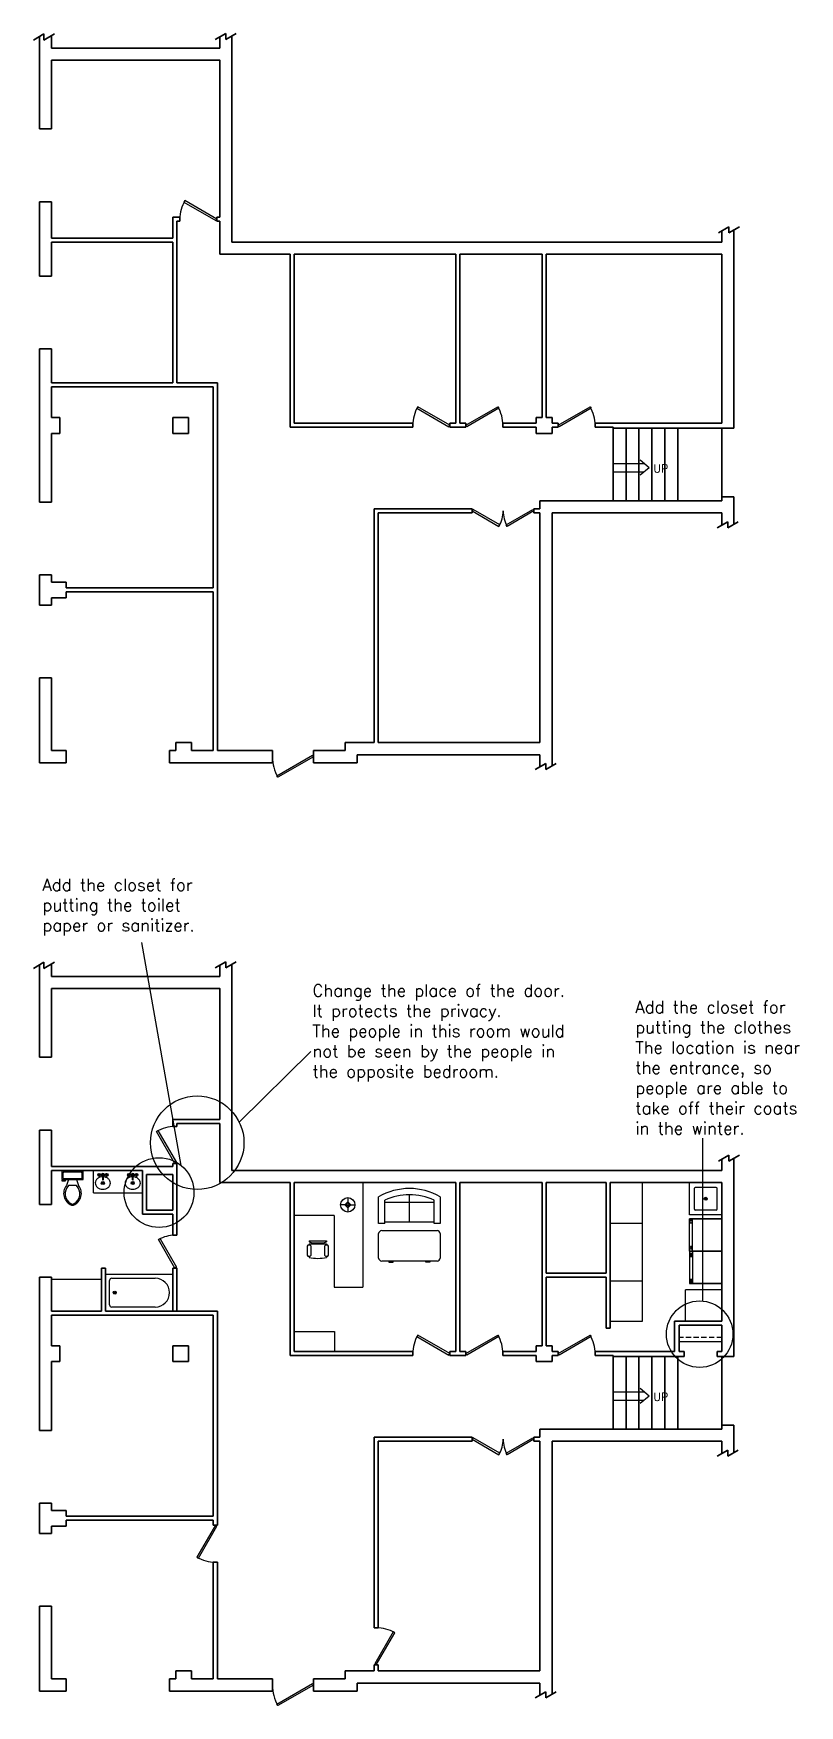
# Model space of a CAD drawing. Header units: millimetres. Extents: x -13274 to 77127, y -114744 to 1151.
# Drawn here: x -13274 to 5677, y -40217 to 1151 of the extents above; entities that cross this region are included whole.
import ezdxf

# ---------------------------------------------------------------- set-up
doc = ezdxf.new("R2010")
doc.units = ezdxf.units.MM
doc.header["$LTSCALE"] = 5
doc.linetypes.add('DASHEDX2', pattern=[38.1, 25.4, -12.7])
for name, color, linetype in [('Bathtub', 4, 'Continuous'), ('CLoset', 1, 'Continuous'), ('Closet Hidden', 1, 'DASHEDX2'), ('Door', 1, 'Continuous'), ('Office', 4, 'Continuous'), ('Sink', 4, 'Continuous'), ('Storage', 1, 'Continuous'), ('text', 1, 'Continuous'), ('Toilet', 4, 'Continuous'), ('Washing Machine', 4, 'Continuous')]:
    doc.layers.add(name, color=color, linetype=linetype)
doc.layers.add('Wall', color=7, linetype='Continuous', lineweight=35)
doc.styles.add('Roman', font='romans')

# ---------------------------------------------------------------- blocks, each defined once
blk = doc.blocks.new('Faucet - Bathroom top')
for p, q in [((-4.107, 0.125), (-4.375, 0.125)), ((-3.75, 0.4788), (-3.75, 0.75)), ((-3.5, 0.482), (-3.5, 0.75)), ((-3.1461, 0.125), (-2.875, 0.125)), ((3.143, 0.125), (2.875, 0.125)), ((3.5, 0.4788), (3.5, 0.75)), ((3.75, 0.482), (3.75, 0.75)), ((4.1039, 0.125), (4.375, 0.125)), ((-4.1039, -0.125), (-4.375, -0.125)), ((-3.75, -0.4821), (-3.75, -0.75)), ((-3.5, -0.4789), (-3.5, -0.75)), ((-3.143, -0.125), (-2.875, -0.125)), ((-0.5, -0.8639), (-0.5, -4.5)), ((0.5, -4.5), (0.5, -0.8631)), ((3.1461, -0.125), (2.875, -0.125)), ((3.5, -0.4821), (3.5, -0.75)), ((3.75, -0.4789), (3.75, -0.75)), ((4.107, -0.125), (4.375, -0.125))]:
    blk.add_line(p, q)
for centre, radius in [((-3.625, 0), 1.375), ((-4.625, 0), 0.2795), ((-3.625, 0), 0.5), ((-3.625, 1), 0.2795), ((-2.625, 0), 0.2795), ((0, 0), 0.5), ((3.625, 0), 1.375), ((2.625, 0), 0.2795), ((3.625, 0), 0.5), ((3.625, 1), 0.2795), ((4.625, 0), 0.2795), ((-3.625, -1), 0.2795), ((3.625, -1), 0.2795)]:
    blk.add_circle(centre, radius)
for centre, radius, start, end in [((-3.625, 0), 1, 105.2407, 164.2093), ((-3.625, 0), 1, 16.44125, 74.07887), ((0, 0), 1.5, 289.6514, 250.3603), ((0, 0), 1, 300.3431, 239.7554), ((3.625, 0), 1, 106.12, 164.0884), ((3.625, 0), 1, 16.23422, 73.90469), ((-3.625, 0), 1, 196.2342, 253.9047), ((-3.625, 0), 1, 286.12, 344.0884), ((0, -4.5), 0.5, 180, 0), ((3.625, 0), 1, 196.4413, 254.0789), ((3.625, 0), 1, 285.2407, 344.2093)]:
    blk.add_arc(centre, radius, start, end)
blk = doc.blocks.new('Desk - 30 x 60 in.')
at = {"linetype": 'Continuous'}
for p, q in [((-26.999995, 0), (26.999995, 0)), ((-29.999995, -27), (-29.999995, -3)), ((29.999995, -3), (29.999995, -27)), ((26.999995, -30), (-26.999995, -30)), ((-20.000005, -30), (-20.000005, -31)), ((-20.000005, -31), (-16.000005, -31)), ((-16.000005, -31), (-16.000005, -30)), ((15.999995, -31), (15.999995, -30)), ((19.999995, -31), (15.999995, -31)), ((19.999995, -30), (19.999995, -31))]:
    blk.add_line(p, q, dxfattribs=at)
for centre, start, end in [((-26.499995, -3.5), 98.1301, 171.8699), ((26.499995, -3.5), 8.130102, 81.8699), ((-26.499995, -26.5), 188.1301, 261.8699), ((26.499995, -26.5), 278.1301, 351.8699)]:
    blk.add_arc(centre, 3.535534, start, end, dxfattribs=at)
blk = doc.blocks.new('Sofa - Roundback Loveseat 5 ft.')
at = {"linetype": 'Continuous'}
for p, q in [((-24, -33.99998), (-24, -11.46958)), ((-23.9998, -13.38178), (23.99986, -13.38178)), ((0, -32.44198), (0, -5.99998)), ((24.00004, -33.99998), (24.00004, -11.46958)), ((-24, -32.44198), (24.00004, -32.44198))]:
    blk.add_line(p, q, dxfattribs=at)
for points in [[(-24, -33.99998), (-30, -33.99998), (-30, -7.99998)], [(30.00004, -7.99998), (30.00004, -33.99998), (24.00004, -33.99998)]]:
    blk.add_lwpolyline(points, dxfattribs=at)
for centre, radius, start, end in [((0, -60.24998), 60.24998, 60.13715, 119.8628), ((0, -61.38438), 55.38444, 64.32083, 115.6792)]:
    blk.add_arc(centre, radius, start, end, dxfattribs=at)
blk = doc.blocks.new('Chair - Desk')
at = {"linetype": 'Continuous'}
for p, q in [((-8.5, 0), (-8.5, -1)), ((-8.5, 0), (8.5, 0)), ((8.5, 0), (8.5, -1)), ((-10.5, -5), (-10.5, -14)), ((-8.5, -3), (-8.5, -4)), ((-8.5, -3), (8.5, -3)), ((-8.5, -15), (-8.5, -16)), ((-6.5, -14), (-6.5, -5)), ((-2, -3), (-2, -1.9355)), ((2, -1.9576), (2, -3)), ((6.5, -5), (6.5, -14)), ((8.5, -3), (8.5, -4)), ((8.5, -15), (8.5, -16)), ((10.5, -14), (10.5, -5))]:
    blk.add_line(p, q, dxfattribs=at)
for centre, radius, start, end in [((-8.5, -6.5), 2.5, 36.8699, 143.1301), ((-8.5, -12.5), 2.5, 216.8699, 323.1301), ((0, 34.625), 36.625, 256.5803, 283.4197), ((0, 19.625), 36.625, 256.5803, 283.4197), ((8.5, -6.5), 2.5, 36.8699, 143.1301), ((8.5, -12.5), 2.5, 216.8699, 323.1301)]:
    blk.add_arc(centre, radius, start, end, dxfattribs=at)
blk = doc.blocks.new('Lamp - Table')
at = {"linetype": 'Continuous'}
for p, q in [((-1, 0), (-7, 0)), ((0, 3), (-3, 0)), ((-3, 0), (0, -3)), ((0, 7), (0, 1)), ((3, 0), (0, 3)), ((0, -3), (3, 0)), ((1, 0), (7, 0)), ((0, -1), (0, -7))]:
    blk.add_line(p, q, dxfattribs=at)
for radius in [7, 1]:
    blk.add_circle((0, 0), radius, dxfattribs=at)

msp = doc.modelspace()

# ---------------------------------------------------------------- linework, layer by layer
for p, q in [((1065.16, -9492.336), (1835.906, -9492.336)), ((1960.48, -9592.336), (1731.372, -9408.423)), ((1065.16, -9692.336), (1835.906, -9692.336)), ((1960.48, -9592.336), (1731.372, -9776.248)), ((1065.16, -32459.075), (1835.906, -32459.075)), ((1065.16, -32659.075), (1835.906, -32659.075)), ((1960.48, -32559.075), (1731.372, -32375.162)), ((1960.48, -32559.075), (1731.372, -32742.988))]:
    msp.add_line(p, q)
for centre, start, end in [((-12308.139, -27707.137), 245.7318247, 294.268174), ((-12308.139, -27735.674), 254.8605283, 285.1394708)]:
    msp.add_arc(centre, 101.6, start, end)
at = {"layer": 'Bathtub'}
for p, q in [((-11491.44, -29544.675), (-9824.84, -29544.675)), ((-11288.24, -30001.875), (-11237.44, -30001.875)), ((-11262.84, -29976.475), (-11262.84, -30027.275))]:
    msp.add_line(p, q, dxfattribs=at)
for points in [[(-11389.84, -30306.675), (-11389.84, -29697.075)], [(-11339.04, -29646.275), (-10264.065, -29646.275)], [(-10264.065, -30357.475), (-11339.04, -30357.475)]]:
    msp.add_lwpolyline(points, dxfattribs=at)
for radius in [38.1, 25.4]:
    msp.add_circle((-11262.84, -30001.875), radius, dxfattribs=at)
for centre, radius, start, end in [((-11345.39, -29690.725), 44.901, 81.8699, 188.1301), ((-10264.065, -30001.875), 355.6, 270, 90), ((-11345.39, -30313.025), 44.901, 171.8699, 278.1301)]:
    msp.add_arc(centre, radius, start, end, dxfattribs=at)
at = {"layer": 'CLoset'}
for p, q in [((3283.605, -30210.188), (3283.605, -26180.252)), ((3755.16, -29929.075), (2855.16, -29929.075)), ((2855.16, -30709.075), (2855.16, -29929.075)), ((3755.16, -31215.075), (2702.36, -31215.075))]:
    msp.add_line(p, q, dxfattribs=at)
msp.add_circle((3205.553, -31028.248), 821.775, dxfattribs=at)
at = {"layer": 'Closet Hidden'}
msp.add_line((3755.16, -31113.075), (2702.36, -31113.075), dxfattribs=at)
at = {"layer": 'Door'}
for points in [[(-8737.64, -3442.336), (-9529.533, -2985.136), (-9551.758, -3023.63), (-8759.865, -3480.83)], [(-2974.84, -8542.336), (-3766.733, -8085.136), (-3788.958, -8123.63), (-2997.065, -8580.83)], [(-2574.84, -8542.336), (-1782.946, -8085.136), (-1760.721, -8123.63), (-2552.615, -8580.83)], [(-294.84, -8542.336), (497.054, -8085.136), (519.279, -8123.63), (-272.615, -8580.83)], [(-2418.84, -10662.336), (-1758.928, -11043.336), (-1736.703, -11004.841), (-2396.615, -10623.841)], [(-894.84, -10662.336), (-1554.751, -11043.336), (-1576.976, -11004.841), (-917.065, -10623.841)], [(-6348.84, -16742.336), (-7228.721, -17250.336), (-7250.946, -17211.841), (-6371.065, -16703.841)], [(-9774.84, -26806.275), (-10232.04, -26014.381), (-10193.545, -25992.156), (-9736.345, -26784.05)], [(-9774.84, -29394.675), (-10181.24, -28690.769), (-10142.745, -28668.544), (-9736.345, -29372.45)], [(-2974.84, -31509.075), (-3766.733, -31051.875), (-3788.958, -31090.37), (-2997.065, -31547.57)], [(-2574.84, -31509.075), (-1782.946, -31051.875), (-1760.721, -31090.37), (-2552.615, -31547.57)], [(-294.84, -31509.075), (497.054, -31051.875), (519.279, -31090.37), (-272.615, -31547.57)], [(-2418.84, -33629.075), (-1758.928, -34010.075), (-1736.703, -33971.58), (-2396.615, -33590.58)], [(-894.84, -33629.075), (-1554.751, -34010.075), (-1576.976, -33971.58), (-917.065, -33590.58)], [(-8774.84, -35754.075), (-9232.04, -36545.968), (-9193.545, -36568.193), (-8736.345, -35776.3)], [(-4794.84, -39209.075), (-4337.64, -38417.181), (-4376.134, -38394.956), (-4833.334, -39186.85)], [(-6348.84, -39709.075), (-7228.721, -40217.075), (-7250.946, -40178.58), (-6371.065, -39670.58)]]:
    msp.add_lwpolyline(points, close=True, dxfattribs=at)
for centre, radius, start, end in [((-8737.64, -3442.336), 914.4, 150, 180), ((-2974.84, -8542.336), 914.4, 150, 180), ((-2574.84, -8542.336), 914.4, 0, 30), ((-294.84, -8542.336), 914.4, 0, 30), ((-2418.84, -10662.336), 762, 330, 0), ((-894.84, -10662.336), 762, 180, 210), ((-6348.84, -16742.336), 1016, 180, 210), ((-9774.84, -26806.275), 914.4, 90, 120), ((-9774.84, -29394.675), 812.8, 90, 120), ((-2974.84, -31509.075), 914.4, 150, 180), ((-2574.84, -31509.075), 914.4, 0, 30), ((-294.84, -31509.075), 914.4, 0, 30), ((-2418.84, -33629.075), 762, 330, 0), ((-894.84, -33629.075), 762, 180, 210), ((-8774.84, -35754.075), 914.4, 240, 270), ((-4794.84, -39209.075), 914.4, 60, 90), ((-6348.84, -39709.075), 1016, 180, 210)]:
    msp.add_arc(centre, radius, start, end, dxfattribs=at)
at = {"layer": 'Office'}
for p, q in [((-5124.84, -27279.075), (-5124.84, -29869.075)), ((-5834.84, -28089.075), (-6824.84, -28089.075)), ((-5834.84, -28089.075), (-5834.84, -29869.075)), ((-5834.84, -29869.075), (-5124.84, -29869.075)), ((-6824.84, -30959.075), (-5824.848, -30963.179)), ((-5824.848, -30963.179), (-5824.848, -31459.075))]:
    msp.add_line(p, q, dxfattribs=at)
at = {"layer": 'Sink'}
for p, q in [((-11791.44, -27529.075), (-11791.44, -26979.075)), ((-11532.569, -27289.838), (-11583.369, -27289.838)), ((-11557.969, -27315.238), (-11557.969, -27264.438)), ((-10792.928, -27289.842), (-10843.728, -27289.842)), ((-10818.328, -27315.242), (-10818.328, -27264.442)), ((2955.16, -28079.075), (2955.16, -27279.075)), ((-11791.44, -27529.075), (-10574.84, -27529.075)), ((3075.16, -27939.075), (3075.16, -27419.075)), ((3615.16, -27399.075), (3095.16, -27399.075)), ((3329.76, -27679.075), (3380.56, -27679.075)), ((3355.16, -27653.675), (3355.16, -27704.475)), ((3635.16, -27939.075), (3635.16, -27419.075)), ((3755.16, -28079.075), (2955.16, -28079.075)), ((3615.16, -27959.075), (3095.16, -27959.075))]:
    msp.add_line(p, q, dxfattribs=at)
at = {"layer": 'Sink', "linetype": 'Continuous'}
for points in [[(-11369.49, -27291.945, 0.118282567), (-11382.53, -27234.784, 0.10460746), (-11423.482, -27182.904, 0.089717964), (-11482.618, -27149.423, 0.081436083), (-11556.255, -27136.503, 0.081436083), (-11630.162, -27147.773, 0.089717964), (-11690.032, -27179.923, 0.10460746), (-11732.134, -27230.874, 0.118282567), (-11746.449, -27287.73, 0.118282567), (-11733.409, -27344.891, 0.10460746), (-11692.457, -27396.771, 0.089717964), (-11633.321, -27430.252, 0.081436083), (-11559.684, -27443.173, 0.081436083), (-11485.777, -27431.902, 0.089717964), (-11425.907, -27399.752, 0.10460746), (-11383.805, -27348.801, 0.118282567)], [(-10629.849, -27291.95, 0.118282567), (-10642.889, -27234.788, 0.10460746), (-10683.841, -27182.908, 0.089717964), (-10742.977, -27149.428, 0.081436083), (-10816.614, -27136.507, 0.081436083), (-10890.521, -27147.777, 0.089717964), (-10950.391, -27179.927, 0.10460746), (-10992.493, -27230.878, 0.118282567), (-11006.808, -27287.734, 0.118282567), (-10993.768, -27344.895, 0.10460746), (-10952.816, -27396.776, 0.089717964), (-10893.68, -27430.256, 0.081436083), (-10820.043, -27443.177, 0.081436083), (-10746.136, -27431.906, 0.089717964), (-10686.266, -27399.757, 0.10460746), (-10644.164, -27348.805, 0.118282567)]]:
    msp.add_lwpolyline(points, format="xyb", close=True, dxfattribs=at)
at = {"layer": 'Sink'}
for centre, radius in [((-11557.969, -27289.838), 38.1), ((-11557.969, -27289.838), 25.4), ((-10818.328, -27289.842), 38.1), ((-10818.328, -27289.842), 25.4), ((3355.16, -27679.075), 38.1), ((3355.16, -27679.075), 25.4)]:
    msp.add_circle(centre, radius, dxfattribs=at)
for centre, start, end in [((3095.16, -27419.075), 90, 180), ((3615.16, -27419.075), 0, 90), ((3095.16, -27939.075), 180, 270), ((3615.16, -27939.075), 270, 0)]:
    msp.add_arc(centre, 20, start, end, dxfattribs=at)
at = {"layer": 'Storage'}
for p, q in [((1795.16, -30709.075), (1795.16, -27279.075)), ((995.16, -28279.075), (1795.16, -28279.075)), ((-12824.84, -29669.075), (-11591.44, -29669.075)), ((995.16, -29709.075), (1795.16, -29709.075)), ((995.16, -30709.075), (1795.16, -30709.075))]:
    msp.add_line(p, q, dxfattribs=at)
at = {"layer": 'text'}
for p, q in [((-9618.343, -26858.972), (-10590.564, -21335.322)), ((-8184.154, -25784.763), (-6412.276, -24036.609))]:
    msp.add_line(p, q, dxfattribs=at)
for centre, radius in [((-9223.195, -26292.721), 1156.558), ((-10166.995, -27526.198), 863.835)]:
    msp.add_circle(centre, radius, dxfattribs=at)
at = {"layer": 'Toilet'}
for p, q in [((-12041.44, -26999.075), (-12574.84, -26999.075)), ((-12574.84, -26999.075), (-12574.84, -27202.275)), ((-12574.84, -27202.275), (-12041.44, -27202.275)), ((-12562.14, -27214.975), (-12511.34, -27214.975)), ((-12562.14, -27240.375), (-12562.14, -27214.975)), ((-12485.94, -27240.375), (-12562.14, -27240.375)), ((-12511.34, -27214.975), (-12511.34, -27202.275)), ((-12485.94, -27202.275), (-12485.94, -27240.375)), ((-12409.74, -27202.275), (-12460.54, -27354.675)), ((-12206.54, -27202.275), (-12155.74, -27354.675)), ((-12066.84, -27151.475), (-12066.84, -27049.875)), ((-12041.44, -27202.275), (-12041.44, -26999.075)), ((-12206.54, -27354.675), (-12409.74, -27354.675))]:
    msp.add_line(p, q, dxfattribs=at)
for points in [[(-12549.44, -27049.875), (-12549.44, -27151.475)], [(-12092.24, -27024.475), (-12524.04, -27024.475)], [(-12524.04, -27176.875), (-12092.24, -27176.875)]]:
    msp.add_lwpolyline(points, dxfattribs=at)
for centre, radius, start, end in [((-12527.215, -27046.7), 22.451, 81.8699, 188.1301), ((-12527.215, -27154.65), 22.451, 171.869898, 278.1301), ((-12089.065, -27046.7), 22.451, 351.8699, 98.1301), ((-12089.065, -27154.65), 22.451, 261.8699, 8.1301), ((-12218.743, -27547.219), 309.093, 141.4691097, 247.9714347), ((-12201.461, -27553.237), 287.761, 136.3677254, 238.9468239), ((-12397.535, -27547.219), 309.093, 292.0284333, 38.5307064), ((-12414.817, -27553.236), 287.761, 301.0530066, 43.6320922)]:
    msp.add_arc(centre, radius, start, end, dxfattribs=at)
at = {"layer": 'Wall'}
for p, q in [((-13014.471, 1138.125), (-13274.279, 988.125)), ((-13124.84, 787.664), (-13124.84, 1074.403)), ((-13014.471, 1138.125), (-13014.471, 988.125)), ((-12754.664, 1138.125), (-13014.471, 988.125)), ((-12824.84, 787.664), (-12824.84, 1087.664)), ((-8518.03, 1150.968), (-8777.838, 1000.968)), ((-8664.84, 787.664), (-8664.84, 1066.207)), ((-8518.03, 1150.968), (-8518.03, 1000.968)), ((-8258.223, 1150.968), (-8518.03, 1000.968)), ((-8364.84, 787.664), (-8364.84, 1087.664)), ((-13124.84, -1212.336), (-13124.84, 787.664)), ((-12824.84, 787.664), (-8664.84, 787.664)), ((-8664.84, 487.664), (-12824.84, 487.664)), ((-12824.84, -1212.336), (-12824.84, 487.664)), ((-8664.84, -3392.336), (-8664.84, 487.664)), ((-8364.84, 787.664), (-8364.84, -4012.336)), ((-12824.84, -1212.336), (-13124.84, -1212.336)), ((-13124.84, -4852.336), (-13124.84, -3012.336)), ((-12824.84, -3012.336), (-13124.84, -3012.336)), ((-12824.84, -3912.336), (-12824.84, -3012.336)), ((-9824.84, -3392.336), (-9824.84, -3912.336)), ((-9652.04, -3392.336), (-9824.84, -3392.336)), ((-9724.84, -7492.336), (-9724.84, -3492.336)), ((-9652.04, -3492.336), (-9724.84, -3492.336)), ((-9652.04, -3392.336), (-9652.04, -3492.336)), ((-8737.64, -3392.336), (-8664.84, -3392.336)), ((-8737.64, -3492.336), (-8737.64, -3392.336)), ((-8737.64, -3492.336), (-8664.84, -3492.336)), ((-8664.84, -4312.336), (-8664.84, -3492.336)), ((3928.253, -3635.641), (3668.445, -3785.641)), ((3928.253, -3635.641), (3928.253, -3785.641)), ((4188.06, -3635.641), (3928.253, -3785.641)), ((4055.16, -4012.336), (4055.16, -3712.336)), ((-12824.84, -3912.336), (-9824.84, -3912.336)), ((-12824.84, -4852.336), (-12824.84, -4012.336)), ((-12824.84, -4012.336), (-9824.84, -4012.336)), ((-9824.84, -7492.336), (-9824.84, -4012.336)), ((3755.16, -4012.336), (-8364.84, -4012.336)), ((3755.16, -4012.336), (3755.16, -3735.576)), ((4055.16, -4012.336), (4055.16, -8612.336)), ((-6924.84, -4312.336), (-8664.84, -4312.336)), ((-6924.84, -4312.336), (-6924.84, -8592.336)), ((-6824.84, -4312.336), (-6824.84, -8492.336)), ((-2824.84, -4312.336), (-6824.84, -4312.336)), ((-2824.84, -4312.336), (-2824.84, -8492.336)), ((-689.84, -4312.336), (-2724.84, -4312.336)), ((-2724.84, -4312.336), (-2724.84, -8492.336)), ((-689.84, -8352.336), (-689.84, -4312.336)), ((3755.16, -4312.336), (-589.84, -4312.336)), ((-589.84, -8352.336), (-589.84, -4312.336)), ((3755.16, -8492.336), (3755.16, -4312.336)), ((-13124.84, -4852.336), (-12824.84, -4852.336)), ((-12824.84, -6652.336), (-13124.84, -6652.336)), ((-13124.84, -6652.336), (-13124.84, -10442.336)), ((-12824.84, -7492.336), (-12824.84, -6652.336)), ((-12824.84, -7492.336), (-9824.84, -7492.336)), ((-12824.84, -8352.336), (-12824.84, -7592.336)), ((-12824.84, -7592.336), (-8824.84, -7592.336)), ((-9724.84, -7492.336), (-8724.84, -7492.336)), ((-8824.84, -7592.336), (-8824.84, -12567.336)), ((-8724.84, -16592.336), (-8724.84, -7492.336)), ((-12624.84, -8352.336), (-12824.84, -8352.336)), ((-12624.84, -8742.336), (-12624.84, -8352.336)), ((-9824.84, -8352.336), (-9824.84, -8742.336)), ((-9434.84, -8352.336), (-9824.84, -8352.336)), ((-9434.84, -8742.336), (-9434.84, -8352.336)), ((-3889.24, -8592.336), (-6924.84, -8592.336)), ((-3889.24, -8492.336), (-6824.84, -8492.336)), ((-3889.24, -8492.336), (-3889.24, -8592.336)), ((-2824.84, -8492.336), (-2974.84, -8492.336)), ((-2974.84, -8492.336), (-2974.84, -8592.336)), ((-2574.84, -8592.336), (-2974.84, -8592.336)), ((-2574.84, -8492.336), (-2724.84, -8492.336)), ((-2574.84, -8492.336), (-2574.84, -8592.336)), ((-834.84, -8492.336), (-1660.44, -8492.336)), ((-1660.44, -8492.336), (-1660.44, -8592.336)), ((-834.84, -8592.336), (-1660.44, -8592.336)), ((-834.84, -8352.336), (-834.84, -8492.336)), ((-689.84, -8352.336), (-834.84, -8352.336)), ((-834.84, -8592.336), (-834.84, -8742.336)), ((-444.84, -8352.336), (-589.84, -8352.336)), ((-444.84, -8492.336), (-444.84, -8352.336)), ((-294.84, -8492.336), (-444.84, -8492.336)), ((-444.84, -8742.336), (-444.84, -8592.336)), ((-294.84, -8592.336), (-444.84, -8592.336)), ((-294.84, -8592.336), (-444.84, -8592.336)), ((-294.84, -8592.336), (-294.84, -8492.336)), ((3755.16, -8492.336), (619.56, -8492.336)), ((619.56, -8592.336), (619.56, -8492.336)), ((1065.16, -8592.336), (619.56, -8592.336)), ((1065.16, -8592.336), (619.56, -8592.336)), ((1065.16, -8612.336), (1065.16, -8592.336)), ((2665.16, -8612.336), (1065.16, -8612.336)), ((1065.16, -8612.336), (1065.16, -10412.336)), ((1385.16, -8612.336), (1385.16, -10412.336)), ((1705.16, -8612.336), (1705.16, -10412.336)), ((2025.16, -8612.336), (2025.16, -10412.336)), ((2345.16, -8612.336), (2345.16, -10412.336)), ((3755.16, -8612.336), (2665.16, -8612.336)), ((2665.16, -8612.336), (2665.16, -10412.336)), ((3755.16, -8612.336), (4055.16, -8612.336)), ((3755.16, -10412.336), (3755.16, -8612.336)), ((-12824.84, -10442.336), (-12824.84, -8742.336)), ((-12824.84, -8742.336), (-12624.84, -8742.336)), ((-9824.84, -8742.336), (-9434.84, -8742.336)), ((-834.84, -8742.336), (-444.84, -8742.336)), ((4055.16, -10312.336), (3755.16, -10312.336)), ((4055.16, -10412.336), (4055.16, -10312.336)), ((-13124.84, -10442.336), (-12824.84, -10442.336)), ((-4844.84, -16392.336), (-4844.84, -10612.336)), ((-2418.84, -10612.336), (-4844.84, -10612.336)), ((-4744.84, -16392.336), (-4744.84, -10712.336)), ((-2418.84, -10712.336), (-4744.84, -10712.336)), ((-2418.84, -10712.336), (-2418.84, -10612.336)), ((-744.84, -10612.336), (-894.84, -10612.336)), ((-894.84, -10712.336), (-894.84, -10612.336)), ((-744.84, -10712.336), (-894.84, -10712.336)), ((-744.84, -10412.336), (3755.16, -10412.336)), ((-744.84, -10612.336), (-744.84, -10412.336)), ((-744.84, -16392.336), (-744.84, -10712.336)), ((3755.16, -10712.336), (-444.84, -10712.336)), ((-444.84, -10712.336), (-444.84, -16692.336)), ((3755.16, -10712.336), (3755.16, -11012.336)), ((4055.16, -10412.336), (4055.16, -10712.336)), ((4055.16, -10712.336), (4055.16, -10988.969)), ((3899.185, -10929.021), (3639.377, -11079.021)), ((3899.185, -10929.021), (3899.185, -11079.021)), ((4158.992, -10929.021), (3899.185, -11079.021)), ((-12824.84, -12242.336), (-13124.84, -12242.336)), ((-13124.84, -12242.336), (-13124.84, -12992.336)), ((-12824.84, -12422.336), (-12824.84, -12242.336)), ((-12464.84, -12422.336), (-12824.84, -12422.336)), ((-12824.84, -12992.336), (-12824.84, -12812.336)), ((-12824.84, -12812.336), (-12464.84, -12812.336)), ((-12464.84, -12567.336), (-12464.84, -12422.336)), ((-12464.84, -12567.336), (-8824.84, -12567.336)), ((-12464.84, -12812.336), (-12464.84, -12667.336)), ((-12464.84, -12667.336), (-8824.84, -12667.336)), ((-8824.84, -16592.336), (-8824.84, -12667.336)), ((-13124.84, -12992.336), (-12824.84, -12992.336)), ((-13124.84, -16892.336), (-13124.84, -14792.336)), ((-13124.84, -14792.336), (-12824.84, -14792.336)), ((-12824.84, -14792.336), (-12824.84, -16592.336)), ((-9754.84, -16592.336), (-9754.84, -16392.336)), ((-9754.84, -16392.336), (-9364.84, -16392.336)), ((-9364.84, -16392.336), (-9364.84, -16592.336)), ((-5564.84, -16592.336), (-5564.84, -16392.336)), ((-5564.84, -16392.336), (-4844.84, -16392.336)), ((-4744.84, -16392.336), (-744.84, -16392.336)), ((-12464.84, -16892.336), (-13124.84, -16892.336)), ((-12824.84, -16592.336), (-12464.84, -16592.336)), ((-12464.84, -16592.336), (-12464.84, -16892.336)), ((-9904.84, -16592.336), (-9904.84, -16892.336)), ((-9904.84, -16592.336), (-9754.84, -16592.336)), ((-7364.84, -16892.336), (-9904.84, -16892.336)), ((-9364.84, -16592.336), (-8824.84, -16592.336)), ((-8824.84, -16592.336), (-8824.84, -16592.336)), ((-8724.84, -16592.336), (-7364.84, -16592.336)), ((-7364.84, -16592.336), (-7364.84, -16892.336)), ((-6348.84, -16592.336), (-5564.84, -16592.336)), ((-6348.84, -16592.336), (-6348.84, -16892.336)), ((-6348.84, -16892.336), (-5564.84, -16892.336)), ((-5564.84, -16892.336), (-5264.84, -16892.336)), ((-5264.84, -16692.336), (-5264.84, -16892.336)), ((-5264.84, -16692.336), (-744.84, -16692.336)), ((-599.533, -16911.334), (-859.341, -17061.334)), ((-744.84, -16692.336), (-744.84, -16992.336)), ((-599.533, -16911.334), (-599.533, -17061.334)), ((-339.725, -16911.334), (-599.533, -17061.334)), ((-444.84, -16692.336), (-444.84, -16972.022)), ((-13014.471, -21828.614), (-13274.279, -21978.614)), ((-13124.84, -22179.075), (-13124.84, -21892.336)), ((-13014.471, -21828.614), (-13014.471, -21978.614)), ((-12754.664, -21828.614), (-13014.471, -21978.614)), ((-12824.84, -22179.075), (-12824.84, -21879.075)), ((-8518.03, -21815.771), (-8777.838, -21965.771)), ((-8664.84, -22179.075), (-8664.84, -21900.532)), ((-8518.03, -21815.771), (-8518.03, -21965.771)), ((-8258.223, -21815.771), (-8518.03, -21965.771)), ((-8364.84, -22179.075), (-8364.84, -21879.075)), ((-13124.84, -24179.075), (-13124.84, -22179.075)), ((-12824.84, -22179.075), (-8664.84, -22179.075)), ((-8364.84, -22179.075), (-8364.84, -26979.075)), ((-12824.84, -24179.075), (-12824.84, -22479.075)), ((-8664.84, -22479.075), (-12824.84, -22479.075)), ((-8664.84, -25719.075), (-8664.84, -22479.075)), ((-12824.84, -24179.075), (-13124.84, -24179.075)), ((-12824.84, -25979.075), (-13124.84, -25979.075)), ((-13124.84, -27819.075), (-13124.84, -25979.075)), ((-12824.84, -26879.075), (-12824.84, -25979.075)), ((-9824.84, -25719.075), (-8664.84, -25719.075)), ((-9824.84, -25891.875), (-9824.84, -25719.075)), ((-9824.84, -25891.875), (-9724.84, -25891.875)), ((-9724.84, -25819.075), (-8664.84, -25819.075)), ((-9724.84, -25891.875), (-9724.84, -25819.075)), ((-8664.84, -27279.075), (-8664.84, -25819.075)), ((-12824.84, -26879.075), (-9824.84, -26879.075)), ((-9824.84, -26879.075), (-9824.84, -26806.275)), ((-9824.84, -26806.275), (-9724.84, -26806.275)), ((-9724.84, -28581.875), (-9724.84, -26806.275)), ((3928.253, -26602.38), (3668.445, -26752.38)), ((3755.16, -26979.075), (3755.16, -26702.315)), ((3928.253, -26602.38), (3928.253, -26752.38)), ((4188.06, -26602.38), (3928.253, -26752.38)), ((4055.16, -26979.075), (4055.16, -26679.075)), ((-12824.84, -26979.075), (-10574.84, -26979.075)), ((-12824.84, -27819.075), (-12824.84, -26979.075)), ((-10574.84, -28059.075), (-10574.84, -26979.075)), ((-10474.84, -27959.075), (-10474.84, -27079.075)), ((-9824.84, -27079.075), (-10474.84, -27079.075)), ((-9824.84, -27959.075), (-9824.84, -27079.075)), ((-6924.84, -27279.075), (-8664.84, -27279.075)), ((3755.16, -26979.075), (-8364.84, -26979.075)), ((-6924.84, -27279.075), (-6924.84, -31559.075)), ((-2824.84, -27279.075), (-6824.84, -27279.075)), ((-6824.84, -27279.075), (-6824.84, -31459.075)), ((-2824.84, -27279.075), (-2824.84, -31459.075)), ((-689.84, -27279.075), (-2724.84, -27279.075)), ((-2724.84, -27279.075), (-2724.84, -31459.075)), ((-689.84, -31319.075), (-689.84, -27279.075)), ((895.16, -27279.075), (-589.84, -27279.075)), ((-589.84, -29519.075), (-589.84, -27279.075)), ((895.16, -29519.075), (895.16, -27279.075)), ((3755.16, -27279.075), (995.16, -27279.075)), ((995.16, -30879.075), (995.16, -27279.075)), ((3755.16, -30709.075), (3755.16, -27279.075)), ((4055.16, -26979.075), (4055.16, -31579.075)), ((-13124.84, -27819.075), (-12824.84, -27819.075)), ((-9824.84, -28059.075), (-10574.84, -28059.075)), ((-9824.84, -27959.075), (-10474.84, -27959.075)), ((-9824.84, -28581.875), (-9824.84, -28059.075)), ((3755.16, -28179.075), (2955.16, -28179.075)), ((-9824.84, -28581.875), (-9724.84, -28581.875)), ((3755.16, -28979.075), (2955.16, -28979.075)), ((-12824.84, -29619.075), (-13124.84, -29619.075)), ((-13124.84, -29619.075), (-13124.84, -33409.075)), ((-12824.84, -30459.075), (-12824.84, -29619.075)), ((-11591.44, -30459.075), (-11591.44, -29394.675)), ((-11591.44, -29394.675), (-11491.44, -29394.675)), ((-11491.44, -29394.675), (-11491.44, -30459.075)), ((-9824.84, -30459.075), (-9824.84, -29394.675)), ((-9824.84, -29394.675), (-9724.84, -29394.675)), ((-9724.84, -30459.075), (-9724.84, -29394.675)), ((-589.84, -29519.075), (895.16, -29519.075)), ((-589.84, -31319.075), (-589.84, -29619.075)), ((-589.84, -29619.075), (895.16, -29619.075)), ((895.16, -30879.075), (895.16, -29619.075)), ((3755.16, -29779.075), (2955.16, -29779.075)), ((-12824.84, -30459.075), (-11591.44, -30459.075)), ((-12824.84, -31319.075), (-12824.84, -30559.075)), ((-12824.84, -30559.075), (-8824.84, -30559.075)), ((-11491.44, -30459.075), (-8724.84, -30459.075)), ((-8824.84, -30559.075), (-8824.84, -35534.075)), ((-8724.84, -35754.075), (-8724.84, -30459.075)), ((995.16, -30879.075), (895.16, -30879.075)), ((2582.36, -31459.075), (2582.36, -30709.075)), ((3755.16, -30709.075), (2582.36, -30709.075)), ((2702.36, -31459.075), (2702.36, -30809.075)), ((3755.16, -30809.075), (2702.36, -30809.075)), ((3755.16, -31459.075), (3755.16, -30809.075)), ((-12624.84, -31319.075), (-12824.84, -31319.075)), ((-12624.84, -31709.075), (-12624.84, -31319.075)), ((-9824.84, -31319.075), (-9824.84, -31709.075)), ((-9434.84, -31319.075), (-9824.84, -31319.075)), ((-9434.84, -31709.075), (-9434.84, -31319.075)), ((-834.84, -31319.075), (-834.84, -31459.075)), ((-689.84, -31319.075), (-834.84, -31319.075)), ((-444.84, -31319.075), (-589.84, -31319.075)), ((-444.84, -31459.075), (-444.84, -31319.075)), ((-12824.84, -33409.075), (-12824.84, -31709.075)), ((-12824.84, -31709.075), (-12624.84, -31709.075)), ((-9824.84, -31709.075), (-9434.84, -31709.075)), ((-3889.24, -31559.075), (-6924.84, -31559.075)), ((-3889.24, -31459.075), (-6824.84, -31459.075)), ((-3889.24, -31459.075), (-3889.24, -31559.075)), ((-2824.84, -31459.075), (-2974.84, -31459.075)), ((-2974.84, -31459.075), (-2974.84, -31559.075)), ((-2574.84, -31559.075), (-2974.84, -31559.075)), ((-2574.84, -31459.075), (-2724.84, -31459.075)), ((-2574.84, -31459.075), (-2574.84, -31559.075)), ((-834.84, -31459.075), (-1660.44, -31459.075)), ((-1660.44, -31459.075), (-1660.44, -31559.075)), ((-834.84, -31559.075), (-1660.44, -31559.075)), ((-834.84, -31559.075), (-834.84, -31709.075)), ((-834.84, -31709.075), (-444.84, -31709.075)), ((-294.84, -31459.075), (-444.84, -31459.075)), ((-444.84, -31709.075), (-444.84, -31559.075)), ((-294.84, -31559.075), (-444.84, -31559.075)), ((-294.84, -31559.075), (-444.84, -31559.075)), ((-294.84, -31559.075), (-294.84, -31459.075)), ((619.56, -31559.075), (619.56, -31459.075)), ((2582.36, -31459.075), (619.56, -31459.075)), ((1065.16, -31559.075), (619.56, -31559.075)), ((1065.16, -31559.075), (619.56, -31559.075)), ((1065.16, -31579.075), (1065.16, -31559.075)), ((2665.16, -31579.075), (1065.16, -31579.075)), ((1065.16, -31579.075), (1065.16, -33379.075)), ((1385.16, -31579.075), (1385.16, -33379.075)), ((1705.16, -31579.075), (1705.16, -33379.075)), ((2025.16, -31579.075), (2025.16, -33379.075)), ((2345.16, -31579.075), (2345.16, -33379.075)), ((2665.16, -31579.075), (2665.16, -33379.075)), ((2822.36, -31579.075), (2665.16, -31579.075)), ((2822.36, -31459.075), (2702.36, -31459.075)), ((2822.36, -31579.075), (2822.36, -31459.075)), ((3755.16, -31459.075), (3635.16, -31459.075)), ((3635.16, -31579.075), (3635.16, -31459.075)), ((3755.16, -31579.075), (3635.16, -31579.075)), ((3755.16, -31579.075), (4055.16, -31579.075)), ((3755.16, -33379.075), (3755.16, -31579.075)), ((-13124.84, -33409.075), (-12824.84, -33409.075)), ((-744.84, -33579.075), (-744.84, -33379.075)), ((-744.84, -33379.075), (3755.16, -33379.075)), ((4055.16, -33279.075), (3755.16, -33279.075)), ((4055.16, -33379.075), (4055.16, -33279.075)), ((4055.16, -33379.075), (4055.16, -33679.075)), ((-2418.84, -33579.075), (-4844.84, -33579.075)), ((-4844.84, -38294.675), (-4844.84, -33579.075)), ((-2418.84, -33679.075), (-4744.84, -33679.075)), ((-4744.84, -38294.675), (-4744.84, -33679.075)), ((-2418.84, -33679.075), (-2418.84, -33579.075)), ((-894.84, -33679.075), (-894.84, -33579.075)), ((-744.84, -33579.075), (-894.84, -33579.075)), ((-744.84, -33679.075), (-894.84, -33679.075)), ((-744.84, -39359.075), (-744.84, -33679.075)), ((3755.16, -33679.075), (-444.84, -33679.075)), ((-444.84, -33679.075), (-444.84, -39659.075)), ((3899.185, -33895.761), (3639.377, -34045.761)), ((3755.16, -33679.075), (3755.16, -33979.075)), ((3899.185, -33895.761), (3899.185, -34045.761)), ((4158.992, -33895.761), (3899.185, -34045.761)), ((4055.16, -33679.075), (4055.16, -33955.708)), ((-12824.84, -35209.075), (-13124.84, -35209.075)), ((-13124.84, -35209.075), (-13124.84, -35959.075)), ((-12824.84, -35389.075), (-12824.84, -35209.075)), ((-12464.84, -35389.075), (-12824.84, -35389.075)), ((-12464.84, -35534.075), (-12464.84, -35389.075)), ((-12464.84, -35534.075), (-8824.84, -35534.075)), ((-13124.84, -35959.075), (-12824.84, -35959.075)), ((-12824.84, -35959.075), (-12824.84, -35779.075)), ((-12824.84, -35779.075), (-12464.84, -35779.075)), ((-12464.84, -35779.075), (-12464.84, -35634.075)), ((-12464.84, -35634.075), (-8824.84, -35634.075)), ((-8824.84, -35754.075), (-8824.84, -35634.075)), ((-8824.84, -35754.075), (-8724.84, -35754.075)), ((-8824.84, -39559.075), (-8824.84, -36668.475)), ((-8824.84, -36668.475), (-8724.84, -36668.475)), ((-8724.84, -39559.075), (-8724.84, -36668.475)), ((-13124.84, -39859.075), (-13124.84, -37759.075)), ((-13124.84, -37759.075), (-12824.84, -37759.075)), ((-12824.84, -37759.075), (-12824.84, -39559.075)), ((-4844.84, -38294.675), (-4744.84, -38294.675)), ((-4844.84, -39359.075), (-4844.84, -39209.075)), ((-4844.84, -39209.075), (-4744.84, -39209.075)), ((-4744.84, -39359.075), (-4744.84, -39209.075)), ((-12824.84, -39559.075), (-12464.84, -39559.075)), ((-12464.84, -39559.075), (-12464.84, -39859.075)), ((-9904.84, -39559.075), (-9904.84, -39859.075)), ((-9904.84, -39559.075), (-9754.84, -39559.075)), ((-9754.84, -39559.075), (-9754.84, -39359.075)), ((-9754.84, -39359.075), (-9364.84, -39359.075)), ((-9364.84, -39359.075), (-9364.84, -39559.075)), ((-9364.84, -39559.075), (-8824.84, -39559.075)), ((-8824.84, -39559.075), (-8824.84, -39559.075)), ((-8724.84, -39559.075), (-7364.84, -39559.075)), ((-7364.84, -39559.075), (-7364.84, -39859.075)), ((-6348.84, -39559.075), (-6348.84, -39859.075)), ((-6348.84, -39559.075), (-5564.84, -39559.075)), ((-5564.84, -39559.075), (-5564.84, -39359.075)), ((-5564.84, -39359.075), (-4844.84, -39359.075)), ((-5264.84, -39659.075), (-5264.84, -39859.075)), ((-5264.84, -39659.075), (-744.84, -39659.075)), ((-4744.84, -39359.075), (-744.84, -39359.075)), ((-744.84, -39659.075), (-744.84, -39959.075)), ((-444.84, -39659.075), (-444.84, -39938.761)), ((-12464.84, -39859.075), (-13124.84, -39859.075)), ((-7364.84, -39859.075), (-9904.84, -39859.075)), ((-6348.84, -39859.075), (-5564.84, -39859.075)), ((-5564.84, -39859.075), (-5264.84, -39859.075)), ((-599.533, -39878.073), (-859.341, -40028.073)), ((-599.533, -39878.073), (-599.533, -40028.073)), ((-339.725, -39878.073), (-599.533, -40028.073))]:
    msp.add_line(p, q, dxfattribs=at)
for p in [(-8664.84, 487.664), (-8664.84, -22479.075)]:
    msp.add_point(p, dxfattribs=at)
at = {"layer": 'Washing Machine', "linetype": 'Continuous'}
for p, q in [((2955.156, -28979.075), (2955.156, -28179.075)), ((2955.156, -28179.075), (3755.16, -28179.075)), ((2971.423, -28282.395), (2971.423, -28212.394)), ((2971.423, -28212.394), (3008.188, -28212.394)), ((3008.188, -28282.395), (2971.423, -28282.395)), ((3008.188, -28212.394), (3008.188, -28282.395)), ((3030.156, -28979.075), (3030.156, -28179.075)), ((2976.675, -28851.4), (3013.44, -28851.4)), ((2976.675, -28863.651), (2976.675, -28851.4)), ((3013.44, -28863.651), (2976.675, -28863.651)), ((2976.675, -28881.151), (3013.44, -28881.151)), ((2976.675, -28893.401), (2976.675, -28881.151)), ((3013.44, -28893.401), (2976.675, -28893.401)), ((2976.675, -28910.901), (3013.44, -28910.901)), ((2976.675, -28923.152), (2976.675, -28910.901)), ((3013.44, -28923.152), (2976.675, -28923.152)), ((3013.44, -28851.4), (3013.44, -28863.651)), ((3013.44, -28881.151), (3013.44, -28893.401)), ((3013.44, -28910.901), (3013.44, -28923.152)), ((2955.156, -28979.075), (2955.156, -29779.075)), ((2976.675, -29034.998), (2976.675, -29047.248)), ((3013.44, -29034.998), (2976.675, -29034.998)), ((2976.675, -29047.248), (3013.44, -29047.248)), ((2976.675, -29064.748), (2976.675, -29076.999)), ((3013.44, -29064.748), (2976.675, -29064.748)), ((2976.675, -29076.999), (3013.44, -29076.999)), ((3013.44, -29094.499), (2976.675, -29094.499)), ((2976.675, -29094.499), (2976.675, -29106.749)), ((2976.675, -29106.749), (3013.44, -29106.749)), ((3013.44, -29047.248), (3013.44, -29034.998)), ((3013.44, -29076.999), (3013.44, -29064.748)), ((3013.44, -29106.749), (3013.44, -29094.499)), ((3030.156, -28979.075), (3030.156, -29779.075)), ((2955.156, -29779.075), (3755.16, -29779.075)), ((2971.423, -29675.754), (2971.423, -29745.755)), ((3008.188, -29675.754), (2971.423, -29675.754)), ((2971.423, -29745.755), (3008.188, -29745.755)), ((3008.188, -29745.755), (3008.188, -29675.754))]:
    msp.add_line(p, q, dxfattribs=at)
at = {"layer": 'Washing Machine'}
msp.add_line((2955.156, -28979.075), (3755.16, -28979.075), dxfattribs=at)

# ---------------------------------------------------------------- block references
at = {"layer": 'Office', "xscale": 25.4, "yscale": 25.4, "zscale": 25.4}
for name, p in [('Lamp - Table', (-5497.904, -27828.751)), ('Sofa - Roundback Loveseat 5 ft.', (-3973.149, -27425.875)), ('Desk - 30 x 60 in.', (-3973.148, -28463.275)), ('Chair - Desk', (-6239.029, -28721.857))]:
    msp.add_blockref(name, p, dxfattribs=at)
at = {"layer": 'Sink', "xscale": 25.4, "yscale": 25.4, "zscale": 25.4}
for p in [(-11556.255, -27090.623), (-10818.328, -27090.623)]:
    msp.add_blockref('Faucet - Bathroom top', p, dxfattribs=at)

# ---------------------------------------------------------------- texts
at = {"layer": 'text', "char_height": 300, "attachment_point": 1, "style": 'Roman'}
for s, width, insert in [('Add the closet for putting the toilet paper or sanitizer.   ', 4812.66796, (-13052.831, -19761.618)), ('Change the place of the door.\\PIt protects the privacy.\\PThe people in this room would not be seen by the people in the opposite bedroom.  ', 7350.16609, (-6372.785, -22377.21)), ('Add the closet for putting the clothes \\PThe location is near the entrance, so people are able to take off their coats in the winter. ', 4812.66796, (1614.027, -22785.648))]:
    msp.add_mtext_dynamic_manual_height_columns(s, width=width, gutter_width=50, heights=[0], dxfattribs=dict(at, insert=insert))
at = {"layer": 'Wall', "char_height": 200, "attachment_point": 5, "style": 'Roman'}
for insert in [(2246.202, -9614.659), (2246.202, -32581.398)]:
    msp.add_mtext_dynamic_manual_height_columns('UP', width=310.19713, gutter_width=50, heights=[0], dxfattribs=dict(at, insert=insert))

doc.saveas('drawing.dxf')
